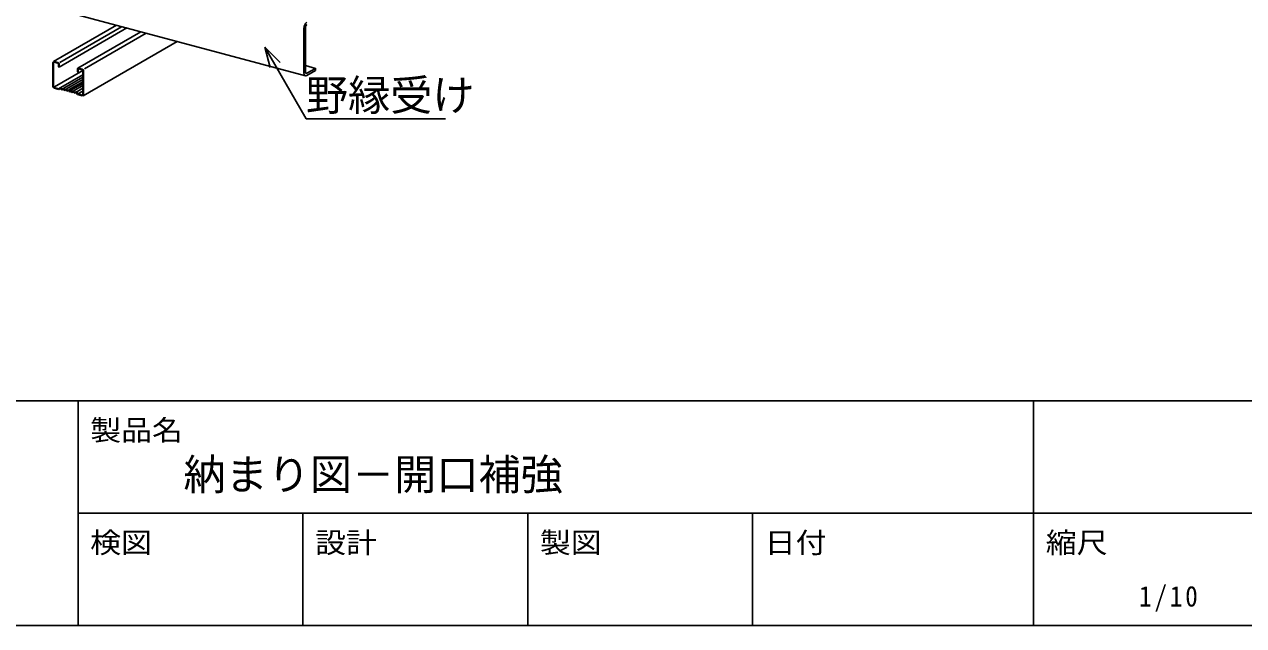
# Model space of a CAD drawing. Units: millimetres, scale not verified. Extents: x -1375 to 1375, y -973 to 950.
# Drawn here: x 26 to 894, y -950 to -522 of the extents above; entities that cross this region are included whole.
import ezdxf
from ezdxf.enums import TextEntityAlignment as Align

# ---------------------------------------------------------------- set-up
doc = ezdxf.new("R2010")
doc.units = ezdxf.units.MM
doc.header["$LTSCALE"] = 10
for name, color, linetype in [('1-1_中線', 7, 'Continuous'), ('1-3_太線２', 3, 'Continuous'), ('1-4_細線', 4, 'Continuous'), ('1-6_文字', 4, 'Continuous'), ('F-3_太線２', 7, 'Continuous'), ('F-5_固定文字', 7, 'Continuous'), ('F-6_文字', 4, 'Continuous')]:
    doc.layers.add(name, color=color, linetype=linetype)
doc.styles.add('ＭＳ ゴシック', font='')
doc.styles.get('ＭＳ ゴシック').set_extended_font_data('MS Gothic')

msp = doc.modelspace()

# ---------------------------------------------------------------- linework, layer by layer
at = {"layer": '1-1_中線'}
for p, q in [((226.44, -558.25), (-8.67, -495.25)), ((47.18, -548.15), (92.07, -522.24)), ((51.18, -552.03), (99.38, -524.2)), ((64.57, -552.81), (109.45, -526.9)), ((225.34, -556.12), (225.34, -524.52)), ((226.45, -523.88), (226.45, -555.48)), ((135.11, -533.78), (68.21, -572.4)), ((233.66, -552.92), (226.45, -550.99)), ((227.56, -558.04), (233.66, -554.52))]:
    msp.add_line(p, q, dxfattribs=at)
msp.add_lwpolyline([(233.66, -554.52), (233.66, -552.92), (227.56, -556.44)], dxfattribs=at)
for centre, major_axis, start_param, end_param in [((227.56, -523.24), (-1.2, -3.38), 3.715564, 5.28636), ((227.56, -523.24), (-0.6, -1.69), 3.715564, 5.28636), ((231.44, -552.6), (-0.6, -1.69), 0.573971, 0.616105), ((227.56, -554.84), (-1.2, -3.38), 5.28636, 6.857157), ((227.56, -554.84), (-0.6, -1.69), 5.28636, 6.857157)]:
    msp.add_ellipse(centre, major_axis=major_axis, ratio=0.550454, start_param=start_param, end_param=end_param, dxfattribs=at)
at = {"layer": '1-3_太線２'}
for p, q in [((46.83, -565.87), (46.83, -548.87)), ((47.27, -548.98), (47.27, -565.98)), ((47.7, -548.1), (50.31, -548.8)), ((50.31, -549.3), (47.7, -548.6)), ((50.74, -551.91), (50.74, -549.91)), ((51.18, -552.03), (50.74, -551.91)), ((51.18, -550.03), (51.18, -552.03)), ((64.22, -553.52), (64.22, -555.52)), ((64.65, -553.64), (64.65, -555.64)), ((67.69, -553.46), (65.09, -552.76)), ((67.69, -553.96), (65.09, -553.26)), ((68.13, -554.57), (68.13, -571.57)), ((68.56, -571.69), (68.56, -554.69)), ((64.22, -555.52), (64.65, -555.64)), ((50.83, -567.44), (47.7, -566.6)), ((51.05, -568), (47.7, -567.1)), ((52.05, -567.26), (51.05, -568)), ((64.35, -571.56), (63.35, -570.29)), ((67.69, -572.45), (64.35, -571.56)), ((67.73, -571.96), (64.56, -571.12))]:
    msp.add_line(p, q, dxfattribs=at)
for points in [[(50.83, -567.44), (51.83, -566.7), (52.26, -566.82), (53.13, -567.55), (54, -567.29), (54.44, -567.4), (55.09, -568.08), (55.74, -567.75), (56.18, -567.87), (56.83, -568.54), (57.48, -568.22), (57.91, -568.34), (58.57, -569.01), (59.22, -568.68), (59.65, -568.8), (60.31, -569.48), (60.96, -569.15), (61.39, -569.27), (62.26, -570), (63.13, -569.73), (63.57, -569.85), (64.56, -571.12)], [(63.35, -570.29), (62.48, -570.56), (62.04, -570.44), (61.17, -569.71), (60.52, -570.03), (60.09, -569.92), (59.44, -569.24), (58.78, -569.57), (58.35, -569.45), (57.7, -568.78), (57.05, -569.1), (56.61, -568.99), (55.96, -568.31), (55.31, -568.64), (54.87, -568.52), (54.22, -567.85), (53.35, -568.11), (52.92, -568), (52.05, -567.26)]]:
    msp.add_lwpolyline(points, dxfattribs=at)
for centre, major_axis, start_param, end_param in [((47.7, -549.1), (-0.485, 0.96), 5.691408, 7.262205), ((47.7, -549.1), (0.242, -0.48), 2.549816, 4.120612), ((50.31, -549.8), (-0.485, 0.96), 4.120612, 5.691408), ((50.31, -549.8), (0.242, -0.48), 0.97902, 2.549816), ((65.09, -553.76), (-0.485, 0.96), 5.691408, 7.262205), ((65.09, -553.76), (0.242, -0.48), 2.549816, 4.120612), ((67.69, -554.46), (-0.485, 0.96), 4.120612, 5.691408), ((67.69, -554.46), (0.242, -0.48), 0.97902, 2.549816), ((47.7, -566.1), (-0.485, 0.96), 0.97902, 2.549816), ((47.7, -566.1), (0.242, -0.48), 4.120612, 5.691408), ((67.69, -571.46), (0.242, -0.48), 5.691408, 7.262205), ((67.69, -571.46), (-0.485, 0.96), 2.549816, 4.120612)]:
    msp.add_ellipse(centre, major_axis=major_axis, ratio=0.751651, start_param=start_param, end_param=end_param, dxfattribs=at)
at = {"layer": '1-4_細線'}
for p, q in [((51.81, -548.67), (95.54, -523.42)), ((69.19, -553.33), (113.22, -527.91)), ((47.9, -566.11), (68.12, -554.44)), ((52.48, -566.51), (68.13, -557.48)), ((54.65, -567.1), (68.13, -559.31)), ((56.39, -567.56), (68.13, -560.78)), ((58.35, -568.09), (68.13, -562.44)), ((59.87, -568.49), (68.13, -563.72)), ((61.61, -568.96), (68.13, -565.19)), ((63.78, -569.54), (68.13, -567.03)), ((64.88, -570.93), (68.13, -569.06))]:
    msp.add_line(p, q, dxfattribs=at)
at = {"layer": '1-6_文字'}
for p, q in [((197.47, -537.77), (201.34, -552.22)), ((197.47, -537.77), (208.4, -548.7)), ((226.94, -588.81), (197.47, -537.77)), ((326.07, -588.81), (226.94, -588.81))]:
    msp.add_line(p, q, dxfattribs=at)
at = {"layer": 'F-3_太線２', "color": 3}
for p, q in [((-1375.33, -789.5), (1374.67, -789.5)), ((64.67, -789.5), (64.67, -949.5)), ((-1375.33, -949.5), (1374.67, -949.5))]:
    msp.add_line(p, q, dxfattribs=at)
at = {"layer": 'F-3_太線２'}
for p, q in [((744.67, -949.5), (744.67, -789.5)), ((64.67, -869.5), (1374.67, -869.5)), ((224.67, -869.5), (224.67, -949.5)), ((384.67, -869.5), (384.67, -949.5)), ((544.67, -869.5), (544.67, -949.5))]:
    msp.add_line(p, q, dxfattribs=at)

# ---------------------------------------------------------------- texts
at = {"layer": '1-6_文字', "style": 'ＭＳ ゴシック'}
msp.add_text('野縁受け', height=21.99, dxfattribs=at).set_placement((226.79, -589.6), align=Align.BOTTOM_LEFT)
at = {"layer": 'F-5_固定文字', "color": 4, "style": 'ＭＳ ゴシック', "width": 1.1}
for s, p in [('製品名', (73.3, -822.17)), ('検図', (73.3, -902.17)), ('設計', (233.3, -902.17)), ('製図', (393.3, -902.17)), ('日付', (553.3, -902.17)), ('縮尺', (753.3, -902.17))]:
    msp.add_text(s, height=14.66, dxfattribs=at).set_placement(p, align=Align.BOTTOM_LEFT)
at = {"layer": 'F-6_文字', "style": 'ＭＳ ゴシック'}
msp.add_text('納まり図－開口補強', height=21.99, dxfattribs=at).set_placement((139.67, -859.5), align=Align.BOTTOM_LEFT)
at = {"layer": 'F-6_文字', "insert": (819.67, -939.5), "char_height": 14.66, "attachment_point": 7, "style": 'ＭＳ ゴシック'}
msp.add_mtext('\\T1.22;\\W0.9;1/10', dxfattribs=at)

doc.saveas('drawing.dxf')
